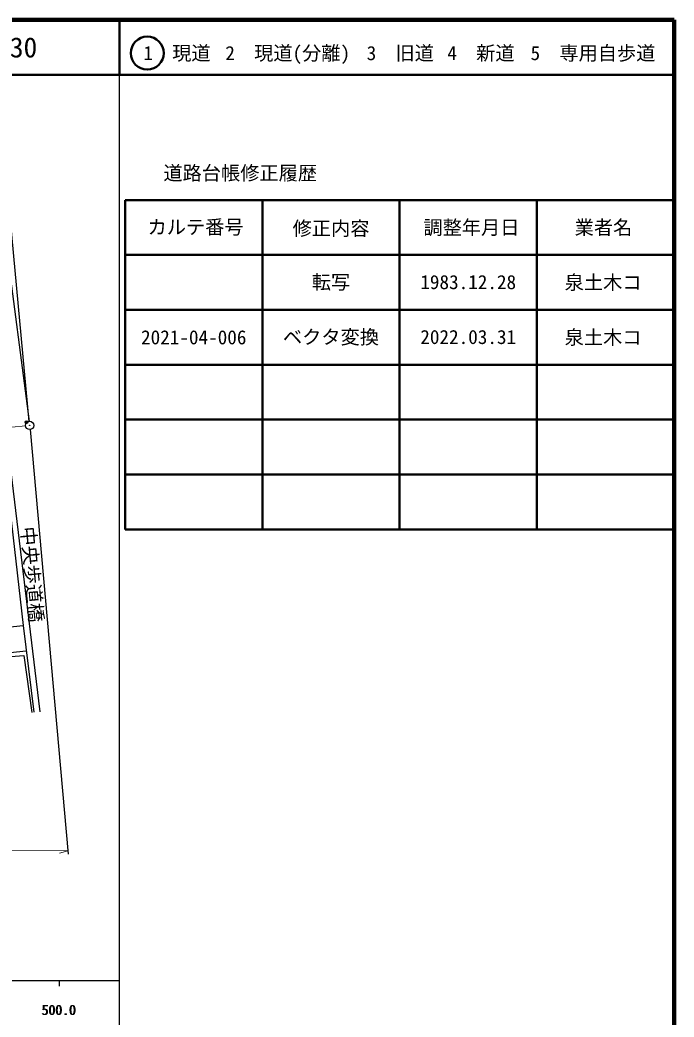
# Model space of a CAD drawing. Units: millimetres, scale not verified. Extents: x 40000 to 680000, y 20000 to 380000.
# Drawn here: x 560837 to 680000, y 198357 to 380000 of the extents above; entities that cross this region are included whole.
import ezdxf
from ezdxf.enums import TextEntityAlignment as Align

# ---------------------------------------------------------------- set-up
doc = ezdxf.new("R2010")
doc.units = ezdxf.units.MM
doc.header["$LTSCALE"] = 1000
doc.header["$PDMODE"] = 32
doc.header["$PDSIZE"] = 500
doc.linetypes.add('CHAIN', pattern=[18.5, 12, -1.5, 3.5, -1.5])
for name, color, linetype, lineweight in [('M-BGD', 7, 'Continuous', 25), ('M-BMK', 2, 'CHAIN', 13), ('M-BMK-OTRS', 5, 'Continuous', 25), ('M-BMK-SRVR', 3, 'Continuous', 25), ('M-STR-HTXT', 7, 'Continuous', 13), ('M-TTL', 2, 'Continuous', 140), ('M-TTL-BAND', 7, 'Continuous', 25), ('M-TTL-FRAM', 2, 'Continuous', 50), ('M-TTL-LINE', 7, 'Continuous', 50)]:
    doc.layers.add(name, color=color, linetype=linetype, lineweight=lineweight)
for name, color, linetype in [('M-BMK-HTXT', 7, 'Continuous'), ('M-OTRS', 6, 'Continuous'), ('M-TTL-TXT', 7, 'Continuous')]:
    doc.layers.add(name, color=color, linetype=linetype)
doc.styles.add('ＭＳ ゴシック', font='')
doc.styles.get('ＭＳ ゴシック').set_extended_font_data('MS Gothic')

msp = doc.modelspace()

# ---------------------------------------------------------------- linework, layer by layer
at = {"layer": 'M-BGD'}
for p, q in [((558236, 339867), (562514, 306873)), ((554093, 339454), (564464, 253946)), ((558487, 295273), (561404, 269675)), ((489868, 262739), (561404, 269675)), ((561404, 269675), (563340, 253913)), ((561976, 265017), (543401, 263052)), ((543628, 262711), (561519, 264245)), ((561519, 264245), (562996, 253850))]:
    msp.add_line(p, q, dxfattribs=at)
at = {"layer": 'M-BMK'}
msp.add_line((463467, 296330), (561865, 306056), dxfattribs=at)
at = {"layer": 'M-BMK-OTRS'}
for p, q in [((562542, 306876), (559146, 343531)), ((562678, 305383), (569609, 228056))]:
    msp.add_line(p, q, dxfattribs=at)
at = {"layer": 'M-BMK-SRVR'}
for radius in [750, 30]:
    msp.add_circle((562611, 306130), radius, dxfattribs=at)
at = {"layer": 'M-OTRS'}
msp.add_point((562037, 306738), dxfattribs=at)
at = {"layer": 'M-STR-HTXT'}
for p, q in [((331176, 229379), (569556, 228648)), ((569556, 228648), (568055, 228233))]:
    msp.add_line(p, q, dxfattribs=at)
at = {"layer": 'M-TTL'}
for p, q in [((680000, 380000), (40000, 380000)), ((680000, 20000), (680000, 380000))]:
    msp.add_line(p, q, dxfattribs=at)
at = {"layer": 'M-TTL-BAND'}
for p, q in [((579000, 20000), (579000, 370000)), ((40000, 205000), (579000, 205000)), ((568000, 205000), (568000, 204000))]:
    msp.add_line(p, q, dxfattribs=at)
at = {"layer": 'M-TTL-FRAM'}
for p, q in [((580000, 347197), (580000, 287197)), ((580000, 347197), (680000, 347197)), ((580000, 287197), (680000, 287197))]:
    msp.add_line(p, q, dxfattribs=at)
at = {"layer": 'M-TTL-LINE'}
for p, q in [((579000, 380000), (579000, 370000)), ((40000, 370000), (680000, 370000)), ((605000, 347197), (605000, 287197)), ((630000, 347197), (630000, 287197)), ((655000, 347197), (655000, 287197)), ((580000, 337197), (680000, 337197)), ((580000, 327197), (680000, 327197)), ((580000, 317197), (680000, 317197)), ((580000, 307197), (680000, 307197)), ((580000, 297197), (680000, 297197))]:
    msp.add_line(p, q, dxfattribs=at)
msp.add_circle((584031, 373958), 3000, dxfattribs=at)

# ---------------------------------------------------------------- texts
at = {"layer": 'M-BMK-HTXT', "style": 'ＭＳ ゴシック'}
msp.add_text('中央歩道橋', height=2566, rotation=275.2, dxfattribs=at).set_placement((563088, 279000), align=Align.MIDDLE_CENTER)
at = {"layer": 'M-TTL-BAND', "style": 'ＭＳ ゴシック'}
for p in [(567844, 198195), (568000, 198195)]:
    msp.add_text('500.0', height=1833, dxfattribs=at).set_placement(p, align=Align.BOTTOM_CENTER)
at = {"layer": 'M-TTL-TXT', "style": 'ＭＳ ゴシック'}
for s, height, p in [('30', 3666, (561497, 375000)), ('1\u3000現道', 2566, (589448, 373958)), ('2\u3000現道(分離)', 2566, (609619, 373958)), ('3\u3000旧道', 2566, (630121, 373958)), ('4\u3000新道', 2566, (644824, 373958)), ('5\u3000専用自歩道', 2566, (665228, 373958)), ('道路台帳修正履歴', 2566, (600968, 352113)), ('カルテ番号', 2566, (592839, 342277)), ('修正内容', 2566, (617509, 342023)), ('調整年月日', 2566, (643089, 342197)), ('業者名', 2566, (667134, 342197)), ('転写', 2566, (617500, 332245)), ('1983.12.28', 2566, (642500, 332245)), ('泉土木コ', 2566, (667077, 332189)), ('2021-04-006', 2566, (592500, 322189)), ('ベクタ変換', 2566, (617500, 322245)), ('2022.03.31', 2566, (642500, 322245)), ('泉土木コ', 2566, (667077, 322189))]:
    msp.add_text(s, height=height, dxfattribs=at).set_placement(p, align=Align.MIDDLE_CENTER)

doc.saveas('drawing.dxf')
